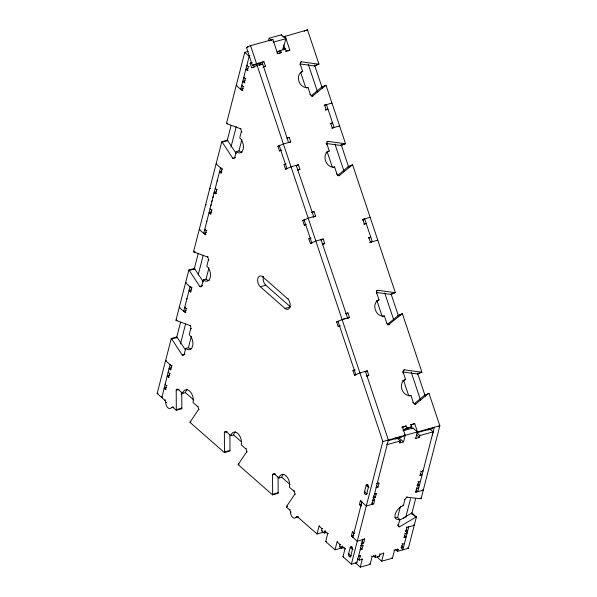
<?xml version="1.0" encoding="UTF-8"?>
<svg xmlns="http://www.w3.org/2000/svg" width="597" height="597" viewBox="0 0 597 597"><rect width="100%" height="100%" fill="white"/><g stroke="black" fill="none" stroke-linecap="round" stroke-linejoin="round"><path stroke-width="0.9" d="M173.802 407.333L173.115 407.527A2.418 1.478 74.5 0 0 171.376 407.609A4.828 2.963 74.5 0 1 167.906 407.773A4.828 2.963 74.5 0 1 165.787 402.699A2.418 1.478 74.5 0 0 164.727 400.154L157.153 393.505L171.272 338.499L176.787 336.969A2.41 1.478 74.5 0 1 177.19 337.424L185.07 349.439M190.45 325.268L189.764 325.462L176.406 320.522A2.418 1.485 74.5 0 1 175.966 320.231L188.861 269.978L194.376 268.449A2.41 1.478 74.5 0 1 194.779 268.904L203.316 281.926M208.047 256.747L207.353 256.941L194.003 252.001A2.418 1.485 74.5 0 1 193.555 251.71L221.8 141.705L227.308 140.176A2.418 1.478 74.5 0 1 227.711 140.631L236.255 153.653M240.979 128.474L240.292 128.668L226.935 123.728A2.418 1.478 74.5 0 1 226.487 123.437L244.733 52.379L248.24 51.409M176.525 337.969L180.585 322.171M194.152 269.322L198.271 253.292M227.211 140.571L231.114 125.377M161.742 396.833L161.6 397.408L162.287 397.221M186.995 298.493L186.727 299.537M240.322 89.013L240.695 89.341L249.27 55.931L249.964 55.745M166.369 387.557L163.959 388.229L165.436 389.528L166.451 385.595L167.138 385.401M169.123 375.506L167.056 376.08L168.555 377.394L169.563 373.453L170.257 373.267M171.764 367.782L169.011 368.543L170.488 369.849L171.503 365.916L172.19 365.722M179.943 307.216L179.257 307.403L185.189 312.612L186.197 308.679L186.883 308.485M191.421 289.978L189.01 290.649L190.488 291.948L191.503 288.015L192.189 287.821M199.943 229.315L199.256 229.509L205.189 234.718L206.196 230.785L206.883 230.591M211.763 211.987L209.01 212.748L210.495 214.054L211.502 210.122L212.189 209.928M213.965 193.443L214.233 192.413L215.711 193.719L216.726 189.786L217.412 189.592M221.95 171.085L219.539 171.749L221.017 173.055L222.032 169.123L222.718 168.929M236.934 85.244L236.248 85.431L242.181 90.647L243.188 86.707L243.875 86.52M245.136 80.774L242.725 81.446L244.203 82.744L245.218 78.811L245.904 78.617M247.904 68.737L245.837 69.312L247.322 70.61L248.33 66.677L249.024 66.483M180.451 343.932L185.563 324.022M198.144 275.016L203.174 255.419M230.972 147.16L236.248 126.601M253.785 65.394L253.382 64.737M171.272 338.499A2.41 1.478 74.5 0 1 171.675 338.954L182.182 354.976A2.418 1.478 74.5 0 0 184.174 354.312L185.689 348.409A8.448 5.186 74.5 0 0 192.644 346.081A8.448 5.186 74.5 0 0 189.227 334.633L190.741 328.731A2.418 1.478 74.5 0 0 189.764 325.462M188.861 269.978A2.41 1.478 74.5 0 1 189.264 270.434L199.779 286.463A2.418 1.478 74.5 0 0 201.764 285.791L203.278 279.889A8.448 5.186 74.5 0 0 210.241 277.56A8.448 5.186 74.5 0 0 206.816 266.113L208.331 260.21A2.418 1.478 74.5 0 0 207.353 256.941M221.8 141.705A2.418 1.478 74.5 0 1 222.203 142.161L232.711 158.183A2.418 1.478 74.5 0 0 234.696 157.518L236.218 151.616A8.448 5.186 74.5 0 0 243.173 149.287A8.448 5.186 74.5 0 0 239.755 137.84L241.27 131.937A2.418 1.478 74.5 0 0 240.292 128.668M185.689 348.409L188.443 347.648L191.316 336.454M203.278 279.889L206.032 279.127L208.913 267.934M236.218 151.616L238.972 150.854L241.845 139.661M268.501 40.693L269.135 38.208L281.381 34.805L285.829 38.715L283.284 48.656L282.724 48.163M181.175 394.378L181.645 392.527M273.426 42.738L273.583 42.111L285.829 38.715M281.224 35.424L281.381 34.805M295.463 494.122L294.776 494.309L286.538 506.48A2.41 1.478 74.5 0 0 286.329 506.987L289.455 509.734A2.418 1.478 74.5 0 1 290.515 512.271A4.828 2.963 74.5 0 0 292.642 517.353A4.828 2.963 74.5 0 0 296.105 517.189A2.418 1.478 74.5 0 1 297.843 517.099L317.029 533.957L319.052 526.091L319.746 525.897M326.984 532.285L324.231 533.046L321.514 530.658L322.022 528.696L322.708 528.502M322.731 531.696L322.544 532.427L317.029 533.957M324.231 533.046L324.738 531.084L325.425 530.89M340.85 547.15L340.559 548.262L335.051 549.792L325.678 541.561L327.701 533.688L328.395 533.494M335.051 549.792L337.074 541.919L337.76 541.725M344.282 547.479L341.529 548.247L339.529 546.486L340.036 544.524L340.723 544.33M341.529 548.247L342.036 546.277L342.723 546.083M362.23 539.166L362.789 539.658L356.894 562.605L351.379 564.135L342.976 556.755L344.999 548.882L345.693 548.695M361.222 543.106L361.775 543.591L363.61 543.083L364.625 539.143L357.275 541.188L351.342 535.979L352.357 532.039L353.043 531.852M361.543 505.816L360.857 506.002L359.372 504.704L360.387 500.771L361.073 500.577M351.379 564.135L382.864 441.526L257.143 65.424L262.65 63.894L288.56 142.571M373.349 555.792L375.297 557.501L375.797 555.531L372.125 556.553L370.103 564.426L360.275 567.15L355.827 563.24L355.954 562.747M388.378 439.996L371.827 504.45L371.267 503.958M357.29 558.419L359.237 560.128L360.334 555.867L359.775 555.374M360.178 549.815L362.013 549.307L363.028 545.367L362.469 544.882M360.387 500.771L366.312 505.98L373.662 503.935L374.677 500.002L374.118 499.51M372.871 497.726L373.423 498.219L375.267 497.704L376.274 493.771L375.714 493.279M376.117 487.719L377.961 487.212L378.968 483.272L378.416 482.786M360.275 567.15L362.297 559.277L361.745 558.792M395.692 437.899L395.408 439.011L396.789 438.623M397.244 438.497L399.08 437.989L399.4 436.758M399.296 442.429L399.856 442.914L400.363 440.944L396.468 437.526M399.856 442.914L403.527 441.899L405.214 435.332L402.423 426.959L406.094 425.937L406.863 428.221L403.273 429.773M395.677 549.591L397.624 551.3L398.124 549.337L394.453 550.352L392.43 558.225L381.714 561.202L377.267 557.292L377.453 556.553M375.297 557.501L379.55 556.314L380.058 554.352L383.737 553.329L381.714 561.202M412.758 428.862L412.967 428.042L417.415 431.952L415.728 438.511L415.176 438.019M399.259 520.457L411.415 513.226A2.418 1.395 -48.7 0 1 411.96 512.995L416.407 516.905A2.418 1.395 -48.7 0 0 415.863 517.129L399.654 526.778A2.418 1.388 -48.7 0 1 398.318 525.323L399.833 519.42L397.609 517.465L400.483 506.271M415.728 438.511L419.407 437.489L419.907 435.519L433.123 431.855L417.758 491.697L415.908 490.07M399.833 519.42A8.448 4.866 -48.7 0 1 395.177 514.316A8.448 4.866 -48.7 0 1 403.371 505.644L404.885 499.734A2.418 1.388 -48.7 0 1 407.229 497.256L420.594 498.696A2.418 1.395 -48.7 0 0 421.094 498.637L439.847 425.78L428.997 393.341L424.4 395.348L414.131 403.915M403.609 518.487L404.49 517.562M405.721 517.345L410.549 498.562M428.049 430.392L428.467 428.765M401.02 547.583L401.58 548.068L402.587 544.136L404.43 543.628M403.714 537.091L404.273 537.576L405.281 533.643L407.124 533.128L406.564 532.643M405.318 530.867L405.87 531.352L406.878 527.42L414.236 525.367L413.676 524.89M415.363 491.719L415.922 492.212L416.93 488.271L418.773 487.764L418.213 487.271M416.967 485.488L417.519 485.98L418.534 482.04L420.37 481.533M419.661 474.996L420.213 475.481L421.228 471.548L423.064 471.033L422.512 470.548M411.676 514.107L415.616 498.734M397.624 551.3L408.341 548.33L416.407 516.905M206.592 222.159L206.86 221.114M210.808 205.741L211.077 204.719M211.86 201.644L212.129 200.614M212.913 197.54L213.181 196.517M217.121 181.16L217.39 180.115M432.273 435.176L434.34 427.31L429.213 429.527L430.594 429.191M229.905 434.586L229.994 450.437A2.418 1.485 74.5 0 1 229.912 451.056L224.405 452.586L190.003 422.363A2.41 1.478 74.5 0 1 190.212 421.855L198.45 409.691L199.144 409.497M278.068 476.899L278.157 492.749A2.418 1.485 74.5 0 1 278.075 493.361L272.568 494.891L238.166 464.675A2.41 1.478 74.5 0 1 238.375 464.167L246.613 451.996L247.3 451.81M311.171 95.886L321.432 87.319A2.418 1.903 66.6 0 1 321.925 87.08L326.029 85.304L345.529 143.646L341.432 145.422A2.418 1.903 66.6 0 1 340.872 145.474L326.052 143.429M312.134 96.423L325.537 85.55A2.418 1.903 66.6 0 1 326.029 85.311M337.76 175.436L348.029 166.869A2.418 1.903 66.6 0 1 348.521 166.63L352.618 164.862L395.311 292.575L391.214 294.351A2.418 1.903 66.6 0 1 390.654 294.396L376.894 292.508M338.984 175.861L352.126 165.1A2.418 1.903 66.6 0 1 352.618 164.862M387.543 324.365L397.811 315.798A2.418 1.903 66.6 0 1 398.303 315.559L402.408 313.783L421.907 372.125L417.803 373.901A2.418 1.903 66.6 0 1 417.243 373.953L402.43 371.909M387.998 325.119L401.908 314.029A2.418 1.903 66.6 0 1 402.408 313.783M415.102 404.453L428.504 393.58A2.418 1.903 66.6 0 1 428.997 393.341M264.665 66.536L265.434 66.207L263.904 61.633L259.807 63.409L252.456 65.446L246.434 47.432L250.531 45.656L272.889 39.454L277.583 53.506L277.075 53.73M269.553 40.894L270.068 40.671M270.837 40.342L272.889 39.454M282.829 37.051L307.492 29.85L318.94 64.095L314.835 65.871A2.418 1.903 66.6 0 1 314.276 65.924L300.515 64.028M304.157 31.29L304.671 31.066M305.44 30.738L306.462 30.29M306.724 30.186L307.492 29.85M253.389 67.304L251.673 67.782L250.143 63.215L252.203 62.431M285.65 51.349L286.157 51.126L285.396 48.842L277.008 51.805M283.09 49.842L285.396 48.842M278.956 53.484L280.232 52.932M280.493 52.82L281.262 52.484L280.5 50.2M252.456 65.446L256.553 63.678L263.904 61.633M286.247 51.663L286.761 51.439M287.784 50.991L288.552 50.663M289.067 50.439L289.836 50.111L285.135 36.051M251.673 67.782L257.143 65.424M259.322 65.334L260.091 64.998M260.598 64.774L262.65 63.894M263.083 66.939L265.434 66.207M263.128 67.2L264.15 66.76M300.679 62.148L301.448 61.819L318.38 64.148A2.418 1.903 66.6 0 0 318.94 64.095M299.858 64.834L300.373 64.61A2.418 1.903 66.6 0 1 301.448 61.819M314.276 65.924L318.38 64.148M300.373 64.61L302.664 71.468L300.612 72.349L305.627 87.349M306.642 88.05L308.007 87.46L310.298 94.311A2.418 1.903 66.6 0 0 312.903 96.087M321.432 87.319L325.537 85.55M309.791 94.535L310.298 94.311M324.096 105.318L331.962 103.057L331.447 103.274M324.395 105.468L326.447 104.587L334.089 127.43L332.723 128.019M325.626 109.885L327.977 109.154L325.671 110.154M286.866 138.079L289.217 137.347L290.739 141.914L289.717 142.362M287.418 138.123L289.217 137.347M330.208 123.594L332.559 122.863L330.507 123.751M280.829 150.504L279.448 150.892L277.926 146.317L283.396 143.959L290.739 141.914M331.738 128.161L339.596 125.9L339.089 126.124M279.448 150.892L281.508 150.108M326.753 141.922L328.037 141.37L344.976 143.698A2.418 1.903 66.6 0 0 345.529 143.646M326.455 144.384L326.962 144.161A2.418 1.903 66.6 0 1 328.037 141.37M286.941 168.787L285.56 169.167L284.03 164.6L286.09 163.817M285.56 169.167L291.03 166.802L298.381 164.765L299.91 169.332L298.627 169.884M340.872 145.474L344.976 143.698M326.081 152.362A8.448 6.649 66.6 0 1 327.201 151.899L329.253 151.019L326.962 144.161M296.202 165.421L313.716 216.644L313.029 216.942M296.328 165.653L298.381 164.765M297.56 170.063L299.91 169.332M333.23 167.6L334.604 167.011L336.895 173.861A2.418 1.903 66.6 0 0 339.492 175.637M348.029 166.869L352.126 165.1M336.38 174.085L336.895 173.861M311.671 212.301L314.022 211.569L315.552 216.136L313.5 217.024M311.97 212.45L314.022 211.569M305.291 224.823L304.261 225.106L302.731 220.539L308.201 218.174L315.552 216.136M304.261 225.106L306.313 224.33M312.089 242.912L310.373 243.389L308.843 238.815L310.903 238.039M362.289 219.554L370.147 217.293L369.64 217.517M362.588 219.711L364.64 218.823L372.274 241.673L371.252 242.113M310.373 243.389L315.843 241.024L323.193 238.987L324.716 243.554L322.664 244.442M321.007 239.643L347.603 318.029L347.088 318.253M320.88 239.979L323.193 238.987M363.812 224.121L366.162 223.39L364.371 224.166M322.365 244.285L324.716 243.554M368.394 237.83L370.744 237.099L368.7 237.987M369.924 242.404L377.789 240.143L377.274 240.36M369.879 242.703L370.909 242.263M376.282 290.963L377.819 290.291L394.759 292.627A2.418 1.903 66.6 0 0 395.311 292.575M376.237 293.314L376.744 293.09A2.418 1.903 66.6 0 1 377.819 290.291M345.566 313.679L347.917 312.947L349.439 317.514L348.67 317.85M345.864 313.835L347.917 312.947M390.654 294.396L394.759 292.627M376.423 301.022A8.448 6.649 66.6 0 1 376.991 300.828L379.035 299.94L376.744 293.09M339.872 326.014L338.148 326.492L336.626 321.925L342.551 319.432M347.133 318.514L348.417 317.962M338.148 326.492L340.208 325.708M382.334 316.82L384.386 315.94L386.677 322.79A2.418 1.903 66.6 0 0 389.274 324.567M397.811 315.798L401.908 314.029M386.162 323.014L386.677 322.79M356.163 374.752L354.446 375.237L352.917 370.662L354.969 369.879M354.446 375.237L359.916 372.871L367.267 370.834L368.789 375.409L367.767 375.849M364.916 371.558L365.424 371.341L388.378 440.011L387.61 440.34M364.954 371.834L367.267 370.834M366.446 376.14L368.789 375.409M403.385 370.289L404.415 369.849L421.348 372.177A2.418 1.903 66.6 0 0 421.907 372.125M402.826 372.864L403.341 372.64A2.418 1.903 66.6 0 1 404.415 369.849M417.243 373.953L421.348 372.177M402.453 380.841A8.448 6.649 66.6 0 1 403.579 380.379L405.632 379.498L403.341 372.64M409.564 396.095L410.975 395.49L413.266 402.341A2.418 1.903 66.6 0 0 415.87 404.117M412.758 402.565L413.266 402.341M401.908 427.176L402.423 426.959M401.997 427.713L406.094 425.937M410.482 424.795L414.669 423.557L417.475 431.937L416.699 432.265M411.079 425.109L414.669 423.557M403.214 429.87L411.758 426.862L410.997 424.579M388.49 440.616L401.117 437.108L405.221 435.332L404.378 434.601M428.87 429.668L428.579 428.818M438.571 426.333L439.825 425.728L382.864 441.526M214.233 192.413L216.472 191.794M277.583 53.506L281.262 52.484M343.469 319.179L343.932 319.044M344.85 318.791L345.305 318.664M346.23 318.41L346.685 318.283M338.447 321.201L337.992 321.328L355.812 374.647L356.275 374.52M161.944 397.311L170.018 364.61L170.481 364.483M246.434 47.432L248.113 46.962M283.284 48.656L285.12 48.141M277.62 51.633L279.15 51.208M279.762 51.044L280.374 50.872M286.157 51.126L289.836 50.111M250.143 63.215L251.524 62.834M247.539 65.177L246.852 65.371L248.33 66.677M254.083 67.118L254.77 66.924M247.322 70.61L248.009 70.416M244.427 77.319L243.733 77.506L245.218 78.811M244.203 82.744L244.897 82.558M242.397 85.214L241.703 85.408L243.188 86.707M240.695 89.341L243.449 88.58M242.181 90.647L242.867 90.453M226.487 123.437L227.181 123.243M226.935 123.728L227.621 123.534M241.27 131.937L241.957 131.743M222.203 142.161L227.711 140.631M234.696 157.518L235.39 157.332M232.711 158.183L234.778 157.608M279.747 145.601L279.292 145.728L286.926 168.578L287.388 168.451M277.926 146.317L279.642 145.84M216.786 163.72L216.099 163.906L222.032 169.123M221.009 167.69L220.547 167.817L203.704 233.412L206.458 232.651M221.017 173.055L221.711 172.861M284.03 164.6L285.754 164.123M209.786 188.51L210.472 188.316M215.927 188.286L215.241 188.48L216.726 189.786M215.711 193.719L216.405 193.525M205.569 204.905L206.263 204.719M210.495 214.054L211.181 213.86M205.405 229.285L204.711 229.479L206.196 230.785M205.189 234.718L205.875 234.524M304.56 219.823L304.097 219.95L311.738 242.792L312.194 242.666M302.731 220.539L304.798 219.965M193.555 251.71L194.241 251.516M194.003 252.001L195.032 251.718M208.331 260.21L209.025 260.023M362.603 220.024L363.976 219.636M363.304 220.039L363.991 219.845M189.264 270.434L194.779 268.904M308.843 238.815L310.91 238.24M186.257 282.612L185.57 282.806L191.503 288.015M190.936 286.456L190.018 286.717L183.704 311.313L186.115 310.641M201.764 285.791L202.45 285.605M199.779 286.463L202.189 285.791M190.488 291.948L191.182 291.761M263.411 276.792A6.037 3.701 74.5 0 0 265.792 285.202L290.5 306.91L284.985 308.44L260.277 286.732A6.037 3.701 74.5 0 1 257.829 278.553A6.037 3.701 74.5 0 1 262.799 276.889L263.493 276.702M185.406 307.186L184.712 307.373L186.197 308.679M260.277 286.732L265.792 285.202M185.189 312.612L185.876 312.425M175.966 320.231L176.652 320.037M176.406 320.522L177.1 320.328M262.799 276.889L287.515 298.604L288.202 298.41M190.741 328.731L191.428 328.537M171.675 338.954L177.19 337.424M184.174 354.312L184.861 354.118M182.182 354.976L184.249 354.402M166.488 360.446L165.57 360.7L171.503 365.916M342.096 319.559L349.439 317.514M336.626 321.925L338.342 321.447M170.488 369.849L171.182 369.655M168.772 371.961L168.085 372.155L169.563 373.453M168.555 377.394L169.242 377.2M165.638 384.087L164.951 384.274L166.451 385.595M165.436 389.528L166.13 389.334M157.153 393.505L158.078 393.244M181.742 392.274L181.831 408.124A2.418 1.485 74.5 0 1 181.749 408.744L176.242 410.273A2.418 1.485 74.5 0 0 176.324 409.654L176.212 390.147A2.418 1.478 74.5 0 1 178.197 389.483L178.891 389.296M176.212 390.147L178.966 389.386M178.197 389.483L182.645 393.393L185.406 392.625A8.448 5.186 74.5 0 1 187.242 389.58M164.727 400.154L165.414 399.968M165.787 402.699L166.473 402.505M171.376 407.609L173.443 407.035M176.324 409.654L181.831 408.124M182.645 393.393A8.448 5.186 74.5 0 1 189.607 391.065A8.448 5.186 74.5 0 1 193.025 402.512L197.473 406.415L198.167 406.229M352.917 370.662L354.984 370.088M190.212 421.855L190.898 421.661M190.003 422.363L190.689 422.176M224.405 452.586A2.418 1.485 74.5 0 0 224.487 451.966L224.375 432.459A2.418 1.478 74.5 0 1 226.36 431.795L227.054 431.601M224.375 432.459L226.442 431.885M226.36 431.795L230.808 435.706L233.569 434.937A8.448 5.186 74.5 0 1 235.405 431.892M224.487 451.966L229.994 450.437M230.808 435.706A8.448 5.186 74.5 0 1 237.77 433.377A8.448 5.186 74.5 0 1 241.188 444.817L245.636 448.728L246.33 448.534M238.375 464.167L239.061 463.973M238.166 464.675L238.852 464.481M406.863 428.221L411.758 426.862M403.057 430.795L412.967 428.042M417.557 432.541L431.534 428.668M431.624 428.907L432.661 428.616M272.56 494.891A2.418 1.485 74.5 0 0 272.65 494.279L272.538 474.772A2.418 1.478 74.5 0 1 274.523 474.108L275.217 473.914M272.538 474.772L274.948 474.1M400.363 440.944L387.192 444.601L386.632 444.116M274.523 474.108L278.971 478.01L281.732 477.249A8.448 5.186 74.5 0 1 283.568 474.205M272.65 494.279L278.157 492.749M278.971 478.01A8.448 5.186 74.5 0 1 285.933 475.682A8.448 5.186 74.5 0 1 289.351 487.13L293.799 491.04L294.485 490.846M286.538 506.48L287.567 506.189M286.329 506.987L287.015 506.793M367.886 484.861L366.162 485.346L364.476 491.906A1.813 1.112 74.5 0 0 365.207 494.353A1.813 1.112 74.5 0 0 366.7 493.853L367.386 493.667M378.968 483.272L377.132 483.786L376.573 483.294M369.073 487.107L368.386 487.294L366.162 485.346A1.813 1.112 74.5 0 1 367.655 484.846A1.813 1.112 74.5 0 1 368.386 487.294L366.7 493.853L364.476 491.906L365.163 491.712M289.455 509.734L290.142 509.539M420.213 475.481L422.057 474.973L420.385 473.503M290.515 512.271L291.202 512.084M374.438 494.279L376.274 493.771M296.105 517.189L297.828 516.711M297.843 517.099L298.53 516.912M417.519 485.98L419.363 485.465L417.691 484.003M362.327 501.943L361.864 502.07L352.827 537.278L353.282 537.151M374.677 500.002L372.834 500.51L372.282 500.025M359.372 504.704L361.439 504.129M415.922 492.212L423.273 490.167L422.713 489.682M321.514 530.658L322.201 530.472M354.528 533.151L353.834 533.345L352.357 532.039M325.678 541.561L326.372 541.367M351.342 535.979L353.752 535.308M339.529 546.486L340.223 546.3M405.87 531.352L407.706 530.845L406.318 529.621M352.058 546.927L350.215 547.434L348.536 553.994A1.813 1.112 74.5 0 0 349.267 556.449A1.813 1.112 74.5 0 0 350.76 555.949L351.446 555.762M363.028 545.367L361.185 545.882L360.633 545.389M353.133 549.203L352.439 549.389L350.215 547.434A1.813 1.112 74.5 0 1 351.708 546.934A1.813 1.112 74.5 0 1 352.439 549.389L350.76 555.949L348.536 553.994L349.223 553.807M404.273 537.576L406.109 537.069L404.445 535.599M342.976 556.755L343.671 556.561M358.491 556.374L360.334 555.867M401.58 548.068L403.415 547.561L401.468 545.852M359.237 560.128L362.297 559.277M355.827 563.24L356.446 563.075M377.267 557.292L377.931 557.105M269.135 38.208L271.635 40.402M273.03 41.626L273.583 42.111M244.733 52.379L249.18 56.29M210.017 208.816L211.502 210.122M429.236 428.437L433.123 431.855M417.131 433.079L419.907 435.519M416.348 434.803L419.407 437.489M399.08 437.989L403.527 441.899M420.669 471.055L421.228 471.548M417.975 481.555L418.534 482.04M416.378 487.786L416.93 488.271M420.542 498.144L421.094 498.637M420.034 498.211L420.594 498.696M406.676 496.771L407.229 497.256M404.333 499.249L404.885 499.734M402.818 505.152L403.371 505.644M411.415 513.226L415.863 517.129M376.289 485.742L377.961 487.212M408.348 526.576L408.721 526.897L402.826 549.859L402.147 549.262M373.319 495.995L375.267 497.704M406.326 526.927L406.878 527.42M397.766 524.83L398.318 525.323M371.998 502.473L373.662 503.935M397.983 525.315L399.654 526.778M404.729 533.151L405.281 533.643M407.661 547.733L408.341 548.33M402.035 543.651L402.587 544.136M397.572 548.844L398.124 549.337M393.893 549.867L394.453 550.352M391.871 557.74L392.43 558.225M383.177 552.837L383.737 553.329M364.066 538.658L364.625 539.143M379.505 553.859L380.058 554.352M378.998 555.829L379.55 556.314M361.946 541.621L363.61 543.083M375.244 555.046L375.797 555.531M169.272 374.834L169.824 375.326M371.565 556.061L372.125 556.553M185.406 392.625L193.704 399.923M233.569 434.937L241.181 441.623M281.732 477.249L290.03 484.54M360.349 547.837L362.013 549.307M369.55 563.934L370.103 564.426M319.052 526.091L322.022 528.696M324.738 531.084L327.701 533.688M337.074 541.919L340.036 544.524M342.036 546.277L344.999 548.882M181.167 408.229L181.749 408.744M339.977 547.747L340.559 548.262M349.543 556.15L350.588 557.068M356.372 562.143L356.894 562.605M173.115 407.527L176.242 410.273M314.522 64.931L322.313 88.229M341.036 144.243L348.767 167.369M391.095 293.993L398.445 315.985M417.564 373.177L425.213 396.05M324.611 105.094L326.141 109.661M330.723 123.37L332.253 127.945M362.797 219.33L364.327 223.905M368.909 237.613L370.438 242.181M308.253 64.207L317.552 92.013M334.947 144.056L344.111 171.473M384.699 292.881L393.819 320.156M411.176 372.065L420.587 400.221M327.201 151.899L332.216 166.899M376.991 300.828L381.998 315.82M403.579 380.379L408.594 395.378M283.381 44.857L284.851 49.245M410.952 426.474L411.706 428.736M407.37 427.78L407.654 428.631M400.818 436.206L401.117 437.108M259.807 63.409L260.277 64.834M250.531 45.656L256.553 63.678M256.322 63.685L257.083 65.969M197.473 406.415A2.418 1.478 74.5 0 1 198.45 409.691M245.636 448.728A2.418 1.478 74.5 0 1 246.613 451.996M293.799 491.04A2.418 1.478 74.5 0 1 294.776 494.309M287.515 298.604A6.037 3.701 74.5 0 1 289.955 306.776A6.037 3.701 74.5 0 1 284.985 308.44M209.189 280.5A8.448 5.186 74.5 0 1 206.032 279.127M191.212 348.991A8.448 5.186 74.5 0 1 188.443 347.648M242.098 152.22A8.448 5.186 74.5 0 1 238.972 150.854M424.4 395.348A2.418 1.903 66.6 0 1 424.892 395.11M410.975 395.49A8.448 6.649 66.6 0 1 401.871 389.274A8.448 6.649 66.6 0 1 405.632 379.498M384.386 315.94A8.448 6.649 66.6 0 1 375.282 309.724A8.448 6.649 66.6 0 1 379.035 299.94M334.604 167.011A8.448 6.649 66.6 0 1 325.499 160.794A8.448 6.649 66.6 0 1 329.253 151.019M308.007 87.46A8.448 6.649 66.6 0 1 298.903 81.244A8.448 6.649 66.6 0 1 302.664 71.468M397.609 517.465A8.448 4.866 -48.7 0 1 394.856 517.509"/></g></svg>
